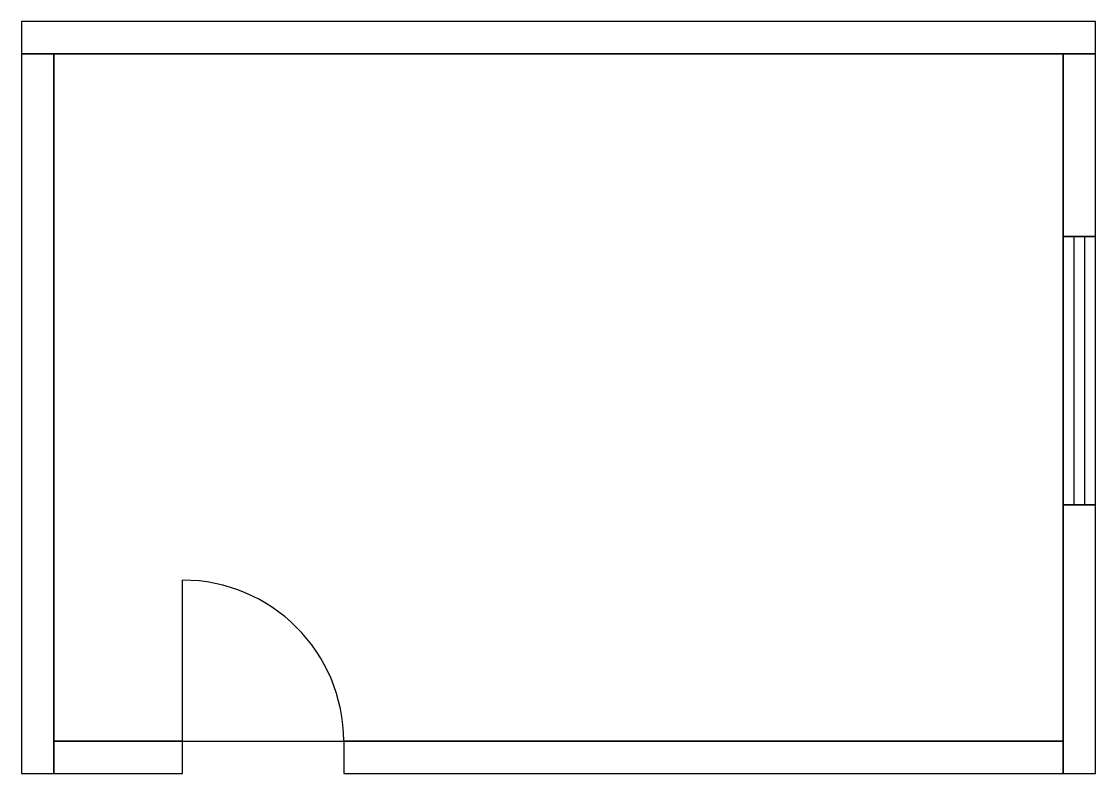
# Model space of a CAD drawing. Header units: millimetres. Extents: x 0 to 6000, y 0 to 4200.
import ezdxf

# ---------------------------------------------------------------- set-up
doc = ezdxf.new("R2010")
doc.units = ezdxf.units.MM
for name, color, linetype in [('DOOR_SYMBOL', 30, 'Continuous'), ('ROOM_REFERENCE', 8, 'Continuous'), ('WALL', 7, 'Continuous'), ('WINDOW_SYMBOL', 4, 'Continuous')]:
    doc.layers.add(name, color=color, linetype=linetype)

msp = doc.modelspace()

# ---------------------------------------------------------------- linework, layer by layer
at = {"layer": 'DOOR_SYMBOL'}
msp.add_line((900, 180), (900, 1080), dxfattribs=at)
msp.add_arc((900, 180), 900, 0, 90, dxfattribs=at)
at = {"layer": 'ROOM_REFERENCE'}
for p, q in [((5820, 4020), (180, 4020)), ((180, 4020), (180, 180)), ((5820, 180), (5820, 4020)), ((180, 180), (5820, 180))]:
    msp.add_line(p, q, dxfattribs=at)
at = {"layer": 'WALL'}
for p, q in [((6000, 4200), (0, 4200)), ((0, 4200), (0, 4020)), ((6000, 4020), (6000, 4200)), ((0, 4020), (6000, 4020)), ((180, 4020), (0, 4020)), ((0, 4020), (0, 0)), ((180, 0), (180, 4020)), ((6000, 4020), (5820, 4020)), ((5820, 4020), (5820, 3000)), ((6000, 3000), (6000, 4020)), ((5820, 3000), (6000, 3000)), ((6000, 1500), (5820, 1500)), ((5820, 1500), (5820, 0)), ((6000, 0), (6000, 1500)), ((900, 180), (180, 180)), ((180, 180), (180, 0)), ((900, 0), (900, 180)), ((5820, 180), (1800, 180)), ((1800, 180), (1800, 0)), ((5820, 0), (5820, 180)), ((0, 0), (180, 0)), ((180, 0), (900, 0)), ((1800, 0), (5820, 0)), ((5820, 0), (6000, 0))]:
    msp.add_line(p, q, dxfattribs=at)
at = {"layer": 'WINDOW_SYMBOL'}
for p, q in [((6000, 3000), (5820, 3000)), ((5820, 3000), (5820, 1500)), ((5880, 1500), (5880, 3000)), ((5940, 1500), (5940, 3000)), ((6000, 1500), (6000, 3000)), ((5820, 1500), (6000, 1500))]:
    msp.add_line(p, q, dxfattribs=at)

doc.saveas('drawing.dxf')
